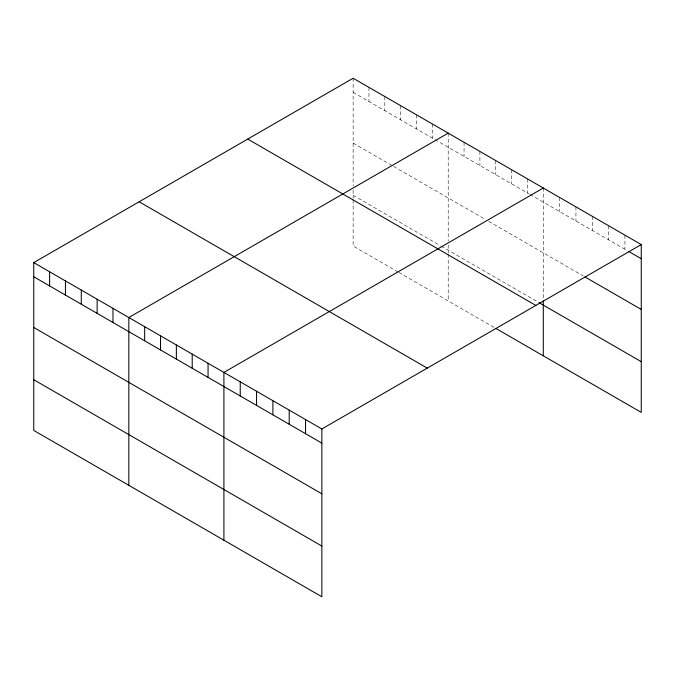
<?xml version="1.0" encoding="UTF-8"?>
<svg xmlns="http://www.w3.org/2000/svg" width="675" height="675" viewBox="0 0 675 675"><rect width="100%" height="100%" fill="white"/><g stroke="black" fill="none" stroke-linecap="round" stroke-linejoin="round"><path stroke-width="0.51" stroke-dasharray="3.38 2.53" d="M353.135 78.233L353.135 186.106M353.135 92.374L434.126 139.134M435.004 139.641L529.2 194.02M530.086 194.535L626.737 250.332M353.135 143.075L392.749 165.949M393.626 166.455L485.19 219.316M488.708 221.349L583.2 275.906M353.135 195.32L440.286 245.641M441.172 246.147L538.009 302.062M398.031 271.949L353.135 246.029L353.135 199.302M398.908 272.455L494.868 327.864M624.923 235.153L624.923 249.286M608.597 225.728L608.597 239.861M592.27 216.295L592.27 230.437M575.944 206.871L575.944 221.012M559.617 197.446L559.617 211.579M543.291 188.021L543.291 299.987M527.445 178.875L527.445 193.008M511.599 169.72L511.599 183.862M495.754 160.574L495.754 174.707M479.908 151.428L479.908 165.561M464.054 142.273L464.054 156.414M448.208 133.127L448.208 240.992M448.208 245.093L448.208 253.201M448.208 254.188L448.208 300.923M432.363 123.981L432.363 138.113M416.517 114.826L416.517 128.967M400.672 105.68L400.672 119.812M384.826 96.533L384.826 110.666M368.98 87.379L368.98 101.52M353.135 190.198L353.135 198.307"/><path stroke-width="1.01" d="M33.75 262.626L321.865 428.971L321.865 596.767L33.75 430.422L33.75 262.626L353.135 78.233L641.25 244.578L641.25 412.374L495.754 328.371M448.208 133.127L128.832 317.52L128.832 485.317M543.291 188.021L223.906 372.414L223.906 540.211M321.865 428.971L641.25 244.578M628.552 251.378L641.25 258.711M585.014 276.952L641.25 309.42M538.886 302.569L641.25 361.665M247.733 139.084L535.857 305.429M139.143 201.774L427.267 368.12M33.75 276.767L321.865 443.104M33.75 327.468L321.865 493.813M33.75 379.713L321.865 546.058M543.291 301.008L543.291 355.818M305.539 419.546L305.539 433.679M289.212 410.122L289.212 424.254M272.886 400.688L272.886 414.83M256.559 391.264L256.559 405.405M240.233 381.839L240.233 395.972M208.06 363.268L208.06 377.401M192.215 354.113L192.215 368.255M176.369 344.967L176.369 359.1M160.523 335.821L160.523 349.954M144.678 326.666L144.678 340.808M112.987 308.374L112.987 322.507M97.133 299.219L97.133 313.36M81.287 290.073L81.287 304.214M65.441 280.927L65.441 295.059M49.596 271.78L49.596 285.913"/></g></svg>
